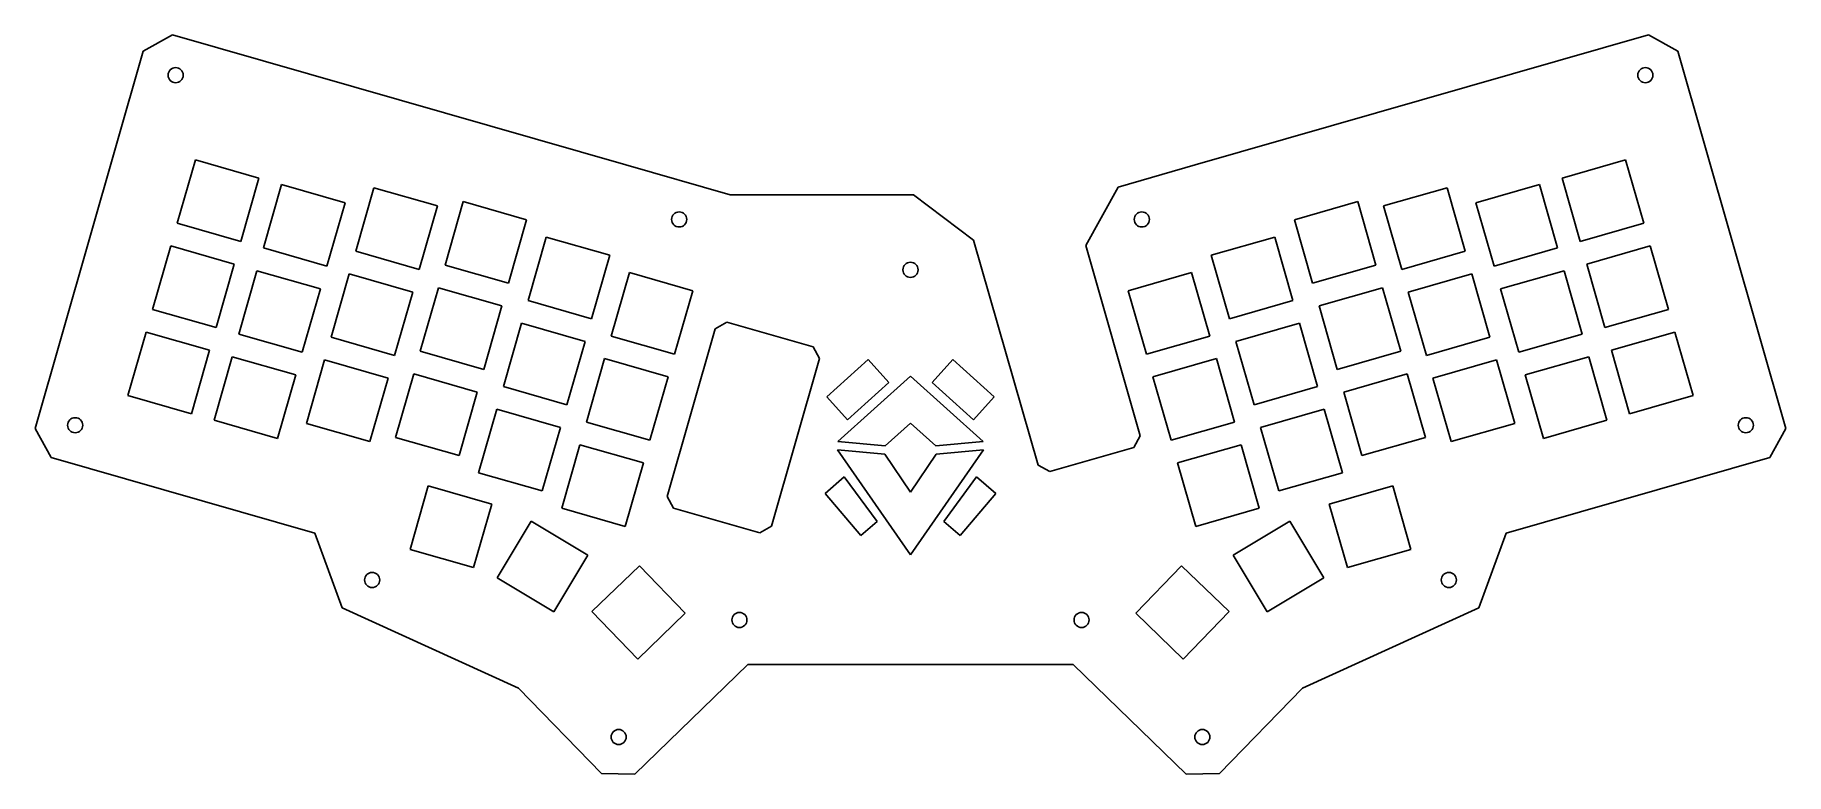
# Model space of a CAD drawing. Header units: millimetres. Extents: x -353 to 18, y -135 to 22.
import ezdxf

# ---------------------------------------------------------------- set-up
doc = ezdxf.new("R2010")
doc.units = ezdxf.units.MM

msp = doc.modelspace()

# ---------------------------------------------------------------- linework, layer by layer
at = {"color": 7, "linetype": 'Continuous', "lineweight": 25}
for p, q in [((-330.45, 18.77), (-353.4, -61.25)), ((-324.27, 22.2), (-330.45, 18.77)), ((-228.14, -5.36), (-324.27, 22.2)), ((-11.32, 22.2), (-107.45, -5.36)), ((-5.14, 18.77), (-11.32, 22.2)), ((17.81, -61.25), (-5.14, 18.77)), ((-319.38, -4.28), (-323.24, -17.74)), ((-305.93, -8.14), (-319.38, -4.28)), ((-206.03, -11.7), (-228.14, -5.36)), ((-107.45, -5.36), (-123.79, -10.05)), ((-16.21, -4.28), (-29.66, -8.14)), ((-12.35, -17.74), (-16.21, -4.28)), ((-309.79, -21.6), (-305.93, -8.14)), ((-301.12, -9.52), (-304.98, -22.98)), ((-287.66, -13.38), (-301.12, -9.52)), ((-281.54, -10.19), (-285.4, -23.65)), ((-268.09, -14.05), (-281.54, -10.19)), ((-123.79, -10.05), (-130.65, -22.42)), ((-54.05, -10.19), (-67.5, -14.05)), ((-50.19, -23.65), (-54.05, -10.19)), ((-34.47, -9.52), (-47.93, -13.38)), ((-30.61, -22.98), (-34.47, -9.52)), ((-29.66, -8.14), (-25.81, -21.6)), ((-291.52, -26.84), (-287.66, -13.38)), ((-271.94, -27.51), (-268.09, -14.05)), ((-262.62, -13.15), (-266.48, -26.61)), ((-249.17, -17.01), (-262.62, -13.15)), ((-167.18, -11.7), (-206.03, -11.7)), ((-154.42, -21.31), (-167.18, -11.7)), ((-72.97, -13.15), (-86.42, -17.01)), ((-69.11, -26.61), (-72.97, -13.15)), ((-67.5, -14.05), (-63.65, -27.51)), ((-47.93, -13.38), (-44.07, -26.84)), ((-323.24, -17.74), (-309.79, -21.6)), ((-253.02, -30.46), (-249.17, -17.01)), ((-86.42, -17.01), (-82.57, -30.46)), ((-25.81, -21.6), (-12.35, -17.74)), ((-245.01, -20.67), (-248.87, -34.13)), ((-231.56, -24.53), (-245.01, -20.67)), ((-140.74, -69.01), (-154.42, -21.31)), ((-90.58, -20.67), (-104.04, -24.53)), ((-86.72, -34.13), (-90.58, -20.67)), ((-324.62, -22.55), (-328.48, -36.01)), ((-311.16, -26.41), (-324.62, -22.55)), ((-304.98, -22.98), (-291.52, -26.84)), ((-285.4, -23.65), (-271.94, -27.51)), ((-235.41, -37.99), (-231.56, -24.53)), ((-130.65, -22.42), (-119.07, -62.8)), ((-104.04, -24.53), (-100.18, -37.99)), ((-63.65, -27.51), (-50.19, -23.65)), ((-44.07, -26.84), (-30.61, -22.98)), ((-10.97, -22.55), (-24.43, -26.41)), ((-7.11, -36.01), (-10.97, -22.55)), ((-315.02, -39.87), (-311.16, -26.41)), ((-306.36, -27.79), (-310.22, -41.25)), ((-292.9, -31.65), (-306.36, -27.79)), ((-286.78, -28.46), (-290.64, -41.92)), ((-273.32, -32.32), (-286.78, -28.46)), ((-266.48, -26.61), (-253.02, -30.46)), ((-227.4, -28.19), (-231.26, -41.65)), ((-213.94, -32.05), (-227.4, -28.19)), ((-108.19, -28.19), (-121.65, -32.05)), ((-104.33, -41.65), (-108.19, -28.19)), ((-82.57, -30.46), (-69.11, -26.61)), ((-48.81, -28.46), (-62.27, -32.32)), ((-44.95, -41.92), (-48.81, -28.46)), ((-29.23, -27.79), (-42.69, -31.65)), ((-25.38, -41.25), (-29.23, -27.79)), ((-24.43, -26.41), (-20.57, -39.87)), ((-296.76, -45.1), (-292.9, -31.65)), ((-277.18, -45.78), (-273.32, -32.32)), ((-267.86, -31.41), (-271.72, -44.87)), ((-254.4, -35.27), (-267.86, -31.41)), ((-217.8, -45.51), (-213.94, -32.05)), ((-121.65, -32.05), (-117.79, -45.51)), ((-67.73, -31.41), (-81.19, -35.27)), ((-63.87, -44.87), (-67.73, -31.41)), ((-62.27, -32.32), (-58.41, -45.78)), ((-42.69, -31.65), (-38.83, -45.1)), ((-328.48, -36.01), (-315.02, -39.87)), ((-258.26, -48.73), (-254.4, -35.27)), ((-248.87, -34.13), (-235.41, -37.99)), ((-100.18, -37.99), (-86.72, -34.13)), ((-81.19, -35.27), (-77.33, -48.73)), ((-20.57, -39.87), (-7.11, -36.01)), ((-329.86, -40.81), (-333.72, -54.27)), ((-316.4, -44.67), (-329.86, -40.81)), ((-250.25, -38.93), (-254.11, -52.39)), ((-236.79, -42.79), (-250.25, -38.93)), ((-209.19, -40.1), (-219.38, -75.67)), ((-206.71, -38.73), (-209.19, -40.1)), ((-188.45, -43.97), (-206.71, -38.73)), ((-85.34, -38.93), (-98.8, -42.79)), ((-81.48, -52.39), (-85.34, -38.93)), ((-5.73, -40.81), (-19.19, -44.67)), ((-1.87, -54.27), (-5.73, -40.81)), ((-310.22, -41.25), (-296.76, -45.1)), ((-290.64, -41.92), (-277.18, -45.78)), ((-240.65, -56.25), (-236.79, -42.79)), ((-231.26, -41.65), (-217.8, -45.51)), ((-187.08, -46.44), (-188.45, -43.97)), ((-117.79, -45.51), (-104.33, -41.65)), ((-98.8, -42.79), (-94.94, -56.25)), ((-58.41, -45.78), (-44.95, -41.92)), ((-38.83, -45.1), (-25.38, -41.25)), ((-320.26, -58.13), (-316.4, -44.67)), ((-311.59, -46.05), (-315.45, -59.51)), ((-298.14, -49.91), (-311.59, -46.05)), ((-292.02, -46.72), (-295.88, -60.18)), ((-278.56, -50.58), (-292.02, -46.72)), ((-271.72, -44.87), (-258.26, -48.73)), ((-232.64, -46.45), (-236.5, -59.91)), ((-219.18, -50.31), (-232.64, -46.45)), ((-197.27, -82.01), (-187.08, -46.44)), ((-176.76, -46.63), (-185.55, -54.53)), ((-172.37, -51.52), (-176.76, -46.63)), ((-158.83, -46.63), (-163.23, -51.52)), ((-150.04, -54.53), (-158.83, -46.63)), ((-102.95, -46.45), (-116.41, -50.31)), ((-99.09, -59.91), (-102.95, -46.45)), ((-77.33, -48.73), (-63.87, -44.87)), ((-43.57, -46.72), (-57.03, -50.58)), ((-39.71, -60.18), (-43.57, -46.72)), ((-24, -46.05), (-37.46, -49.91)), ((-20.14, -59.51), (-24, -46.05)), ((-19.19, -44.67), (-15.33, -58.13)), ((-301.99, -63.37), (-298.14, -49.91)), ((-282.42, -64.04), (-278.56, -50.58)), ((-273.1, -49.68), (-276.96, -63.14)), ((-259.64, -53.54), (-273.1, -49.68)), ((-223.04, -63.77), (-219.18, -50.31)), ((-167.8, -50.18), (-183.21, -64.01)), ((-181.16, -59.42), (-172.37, -51.52)), ((-152.39, -64.01), (-167.8, -50.18)), ((-163.23, -51.52), (-154.44, -59.42)), ((-116.41, -50.31), (-112.55, -63.77)), ((-62.49, -49.68), (-75.95, -53.54)), ((-58.63, -63.14), (-62.49, -49.68)), ((-57.03, -50.58), (-53.17, -64.04)), ((-37.46, -49.91), (-33.6, -63.37)), ((-333.72, -54.27), (-320.26, -58.13)), ((-263.5, -67), (-259.64, -53.54)), ((-254.11, -52.39), (-240.65, -56.25)), ((-185.55, -54.53), (-181.16, -59.42)), ((-154.44, -59.42), (-150.04, -54.53)), ((-94.94, -56.25), (-81.48, -52.39)), ((-75.95, -53.54), (-72.09, -67)), ((-15.33, -58.13), (-1.87, -54.27)), ((-255.49, -57.2), (-259.35, -70.66)), ((-242.03, -61.06), (-255.49, -57.2)), ((-80.1, -57.2), (-93.56, -61.06)), ((-76.24, -70.66), (-80.1, -57.2)), ((-353.4, -61.25), (-349.97, -67.44)), ((-315.45, -59.51), (-301.99, -63.37)), ((-295.88, -60.18), (-282.42, -64.04)), ((-245.89, -74.52), (-242.03, -61.06)), ((-236.5, -59.91), (-223.04, -63.77)), ((-173.18, -64.94), (-167.8, -60.1)), ((-167.8, -60.1), (-162.41, -64.94)), ((-119.07, -62.8), (-120.44, -65.27)), ((-112.55, -63.77), (-99.09, -59.91)), ((-93.56, -61.06), (-89.7, -74.52)), ((-53.17, -64.04), (-39.71, -60.18)), ((-33.6, -63.37), (-20.14, -59.51)), ((14.38, -67.44), (17.81, -61.25)), ((-276.96, -63.14), (-263.5, -67)), ((-237.88, -64.72), (-241.74, -78.18)), ((-224.42, -68.58), (-237.88, -64.72)), ((-173.27, -66.69), (-183.3, -65.77)), ((-183.3, -65.77), (-167.81, -88.08)), ((-183.21, -64.01), (-173.18, -64.94)), ((-167.81, -74.79), (-173.27, -66.69)), ((-167.81, -88.08), (-152.31, -65.77)), ((-162.34, -66.69), (-167.81, -74.79)), ((-162.41, -64.94), (-152.39, -64.01)), ((-152.31, -65.77), (-162.34, -66.69)), ((-120.44, -65.27), (-138.27, -70.38)), ((-97.71, -64.72), (-111.17, -68.58)), ((-93.85, -78.18), (-97.71, -64.72)), ((-72.09, -67), (-58.63, -63.14)), ((-349.97, -67.44), (-294.1, -83.46)), ((-228.28, -82.04), (-224.42, -68.58)), ((-138.27, -70.38), (-140.74, -69.01)), ((-111.17, -68.58), (-107.31, -82.04)), ((-41.49, -83.46), (14.38, -67.44)), ((-270.03, -73.45), (-273.89, -86.9)), ((-256.57, -77.3), (-270.03, -73.45)), ((-259.35, -70.66), (-245.89, -74.52)), ((-181.84, -71.53), (-185.88, -75.06)), ((-174.87, -81.02), (-181.84, -71.53)), ((-153.77, -71.53), (-160.74, -81.02)), ((-149.73, -75.06), (-153.77, -71.53)), ((-89.7, -74.52), (-76.24, -70.66)), ((-65.56, -73.45), (-79.02, -77.3)), ((-61.7, -86.9), (-65.56, -73.45)), ((-260.43, -90.76), (-256.57, -77.3)), ((-219.38, -75.67), (-218.01, -78.15)), ((-185.88, -75.06), (-178.35, -83.96)), ((-157.26, -83.96), (-149.73, -75.06)), ((-79.02, -77.3), (-75.16, -90.76)), ((-248.2, -80.94), (-255.4, -92.94)), ((-236.19, -88.14), (-248.2, -80.94)), ((-241.74, -78.18), (-228.28, -82.04)), ((-218.01, -78.15), (-199.75, -83.38)), ((-178.35, -83.96), (-174.87, -81.02)), ((-160.74, -81.02), (-157.26, -83.96)), ((-107.31, -82.04), (-93.85, -78.18)), ((-87.39, -80.94), (-99.4, -88.14)), ((-80.19, -92.94), (-87.39, -80.94)), ((-294.1, -83.46), (-288.29, -99.3)), ((-199.75, -83.38), (-197.27, -82.01)), ((-47.3, -99.3), (-41.49, -83.46)), ((-273.89, -86.9), (-260.43, -90.76)), ((-243.39, -100.14), (-236.19, -88.14)), ((-99.4, -88.14), (-92.2, -100.14)), ((-75.16, -90.76), (-61.7, -86.9)), ((-225.27, -90.37), (-235.34, -100.1)), ((-215.54, -100.44), (-225.27, -90.37)), ((-110.32, -90.37), (-120.05, -100.44)), ((-100.25, -100.1), (-110.32, -90.37)), ((-255.4, -92.94), (-243.39, -100.14)), ((-92.2, -100.14), (-80.19, -92.94)), ((-288.29, -99.3), (-250.87, -116.32)), ((-235.34, -100.1), (-225.61, -110.17)), ((-109.98, -110.17), (-100.25, -100.1)), ((-84.72, -116.32), (-47.3, -99.3)), ((-225.61, -110.17), (-215.54, -100.44)), ((-120.05, -100.44), (-109.98, -110.17)), ((-226.26, -134.55), (-202.3, -111.35)), ((-202.3, -111.35), (-133.29, -111.35)), ((-133.29, -111.35), (-109.34, -134.55)), ((-250.87, -116.32), (-233.32, -134.44)), ((-102.27, -134.44), (-84.72, -116.32)), ((-233.32, -134.44), (-226.26, -134.55)), ((-109.34, -134.55), (-102.27, -134.44))]:
    msp.add_line(p, q, dxfattribs=at)
for centre in [(-323.59, 13.68), (-12, 13.68), (-216.83, -16.92), (-118.76, -16.92), (-167.8, -27.61), (-344.88, -60.57), (9.29, -60.57), (-281.93, -93.4), (-53.66, -93.4), (-204.06, -101.88), (-131.53, -101.88), (-229.67, -126.71), (-105.92, -126.71)]:
    msp.add_circle(centre, 1.6, dxfattribs=at)

doc.saveas('drawing.dxf')
